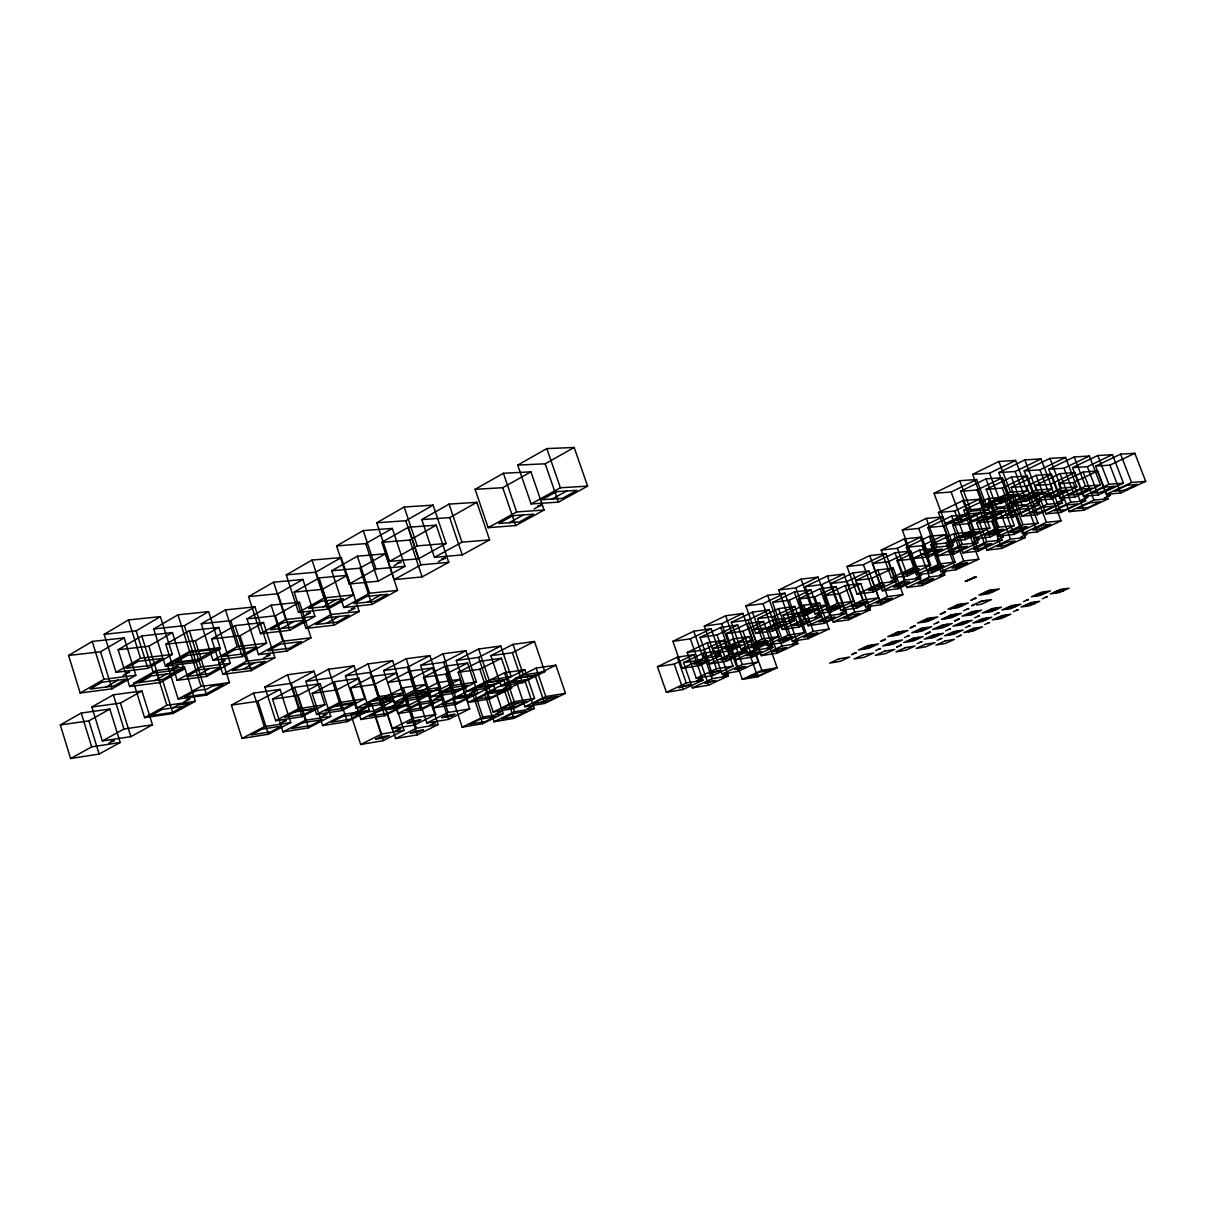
<?xml version="1.0" encoding="UTF-8"?>
<svg xmlns="http://www.w3.org/2000/svg" width="1206" height="1206" viewBox="0 0 1206 1206"><rect width="100%" height="100%" fill="white"/><g stroke="black" fill="none" stroke-linecap="round" stroke-linejoin="round"><path stroke-width="1.5" d="M500.822 711.977L498.274 712.399M509.098 686.199L506.414 686.621M541.162 505.902L541.253 505.028L537.74 506.143M532.163 706.761L529.69 707.183M701.907 678.496L699.827 678.842M719.711 653.622L717.555 653.969M727.489 674.244L725.469 674.576M746.348 649.506L744.238 649.838M772.217 645.511L770.167 645.828M794.136 618.316L792.01 618.618M797.362 641.622L795.372 641.924M820.276 614.623L818.211 614.924M845.662 611.035L843.657 611.321M870.31 607.553L868.365 607.839M896.209 578.805L894.189 579.061M856.124 652.823L854.376 653.109M921.022 575.669L919.062 575.925M953.765 542.594L954.263 541.991L951.73 542.821M988.724 506.399L989.312 505.706L986.629 506.58M885.234 639.557L883.501 639.843M945.127 572.624L943.228 572.865M880.244 648.813L878.541 649.084M978.684 539.896L979.212 539.293L976.709 540.107M1014.517 504.138L1015.105 503.46L1012.482 504.319M914.857 626.065L913.138 626.336M909.143 635.698L907.455 635.969M901.199 645.316L899.54 645.587M1002.834 537.273L1003.392 536.685L1000.935 537.484M1039.482 501.937L1040.085 501.259L1037.507 502.103M945.007 612.346L943.303 612.603M938.554 622.371L936.881 622.628M929.932 632.351L928.288 632.607M921.655 641.909L920.027 642.18M1026.291 534.74L1026.849 534.137L1024.437 534.936M1063.647 499.812L1064.28 499.148L1061.747 499.977M975.684 598.372L973.996 598.613M968.463 608.804L966.805 609.06M959.132 619.145L957.504 619.402M950.192 629.065L948.594 629.336M941.615 638.592L940.032 638.848M1087.073 497.746L1087.722 497.098L1085.219 497.912M979.212 616.01L977.614 616.266M969.956 625.884L968.403 626.125M961.092 635.351L959.554 635.607M1109.776 495.756L1110.44 495.108L1107.982 495.907M998.779 612.95L997.241 613.206M989.252 622.763L987.729 623.005M1028.085 599.819L1026.562 600.045M1017.894 609.965L1016.372 610.206M1046.989 596.97L1045.496 597.196M68.591 655.461L92.229 641.441L124.158 637.914L135.841 675.254L112.052 688.822L80.169 692.998L68.591 655.461L100.535 651.783L124.158 637.914M104.198 634.341L128.484 619.929L160.383 616.628L172.322 654.436L147.886 668.38L116.032 672.345L104.198 634.341L136.127 630.874L160.383 616.628M118.158 649.748L141.765 635.954L172.443 632.562L184.005 669.164L160.277 682.521L129.63 686.531L118.158 649.748L148.851 646.205L172.443 632.562M153.72 628.974L177.96 614.819L208.593 611.638L220.412 648.677L196.035 662.395L165.448 666.194L153.72 628.974L184.382 625.658L208.593 611.638M80.169 692.998L103.972 679.295L135.841 675.254M116.032 672.345L140.499 658.25L172.322 654.436M165.795 644.26L189.357 630.693L218.844 627.437L230.316 663.315L206.633 676.46L177.161 680.305L165.795 644.26L195.327 640.853L218.844 627.437M201.296 623.819L225.477 609.889L254.903 606.844L266.616 643.145L242.316 656.652L212.904 660.3L201.296 623.819L230.768 620.638L254.903 606.844M248.557 596.608L273.596 582.197L302.917 579.453L314.947 616.311L289.802 630.271L260.496 633.663L248.557 596.608L277.938 593.714L302.917 579.453M286.289 574.885L312.022 560.066L341.253 557.579L353.539 594.875L327.7 609.226L298.485 612.377L286.289 574.885L315.58 572.217L341.253 557.579M336.58 545.926L363.247 530.58L392.312 528.424L404.96 566.323L378.202 581.186L349.122 584.021L336.58 545.926L365.735 543.605L392.312 528.424M376.769 522.786L404.191 507.002L433.12 505.133L446.069 543.499L418.542 558.785L389.598 561.363L376.769 522.786L405.789 520.736L433.12 505.133M123.012 675.541L129.042 672.089L129.524 672.692M106.098 686.998L117.992 680.184M60.3 724.942L81.254 713.032L109.836 709.053L120.208 742.489L99.133 754.052L70.596 758.514L60.3 724.942L88.882 720.856L109.836 709.053M91.867 707.002L113.349 694.807L141.901 690.993L152.469 724.791L130.881 736.64L102.359 740.951L91.867 707.002L120.434 703.083L141.901 690.993M133.806 683.184L155.981 670.581L184.488 667.008L195.327 701.289L173.046 713.515L144.569 717.63L133.806 683.184L162.343 679.491L173.046 713.515M167.212 664.205L189.945 651.285L218.407 647.893L229.472 682.566L206.618 695.108L178.187 699.043L167.212 664.205L195.704 660.692L218.407 647.893M211.623 638.984L235.125 625.628L263.496 622.492L274.862 657.677L251.24 670.626L222.884 674.335L211.623 638.984L240.039 635.713L263.496 622.492M247.019 618.874L271.139 605.171L299.45 602.246L311.042 637.823L286.817 651.119L258.521 654.632L247.019 618.874L275.375 615.799L299.45 602.246M294.143 592.116L319.093 577.93L347.268 575.292L359.177 611.427L334.122 625.16L305.962 628.416L294.143 592.116L322.394 589.312L347.268 575.292M331.725 570.755L357.353 556.207L385.438 553.795L397.588 590.352L371.87 604.462L343.8 607.492L331.725 570.755L359.885 568.192L385.438 553.795M381.805 542.308L408.337 527.248L436.24 525.168L448.753 562.298L422.13 576.905L394.211 579.619L381.805 542.308L409.799 540.077L436.24 525.168M421.783 519.605L449.069 504.108L476.822 502.314L489.606 539.881L462.245 554.896L434.477 557.368L421.783 519.605L449.657 517.63L476.822 502.314M475.104 489.319L503.384 473.249L530.926 471.848L544.087 510.017L515.731 525.56L488.174 527.685L475.104 489.319L502.751 487.706L530.926 471.848M517.721 465.109L546.815 448.587L574.162 447.486L587.624 486.124L558.453 502.118L531.092 503.957L517.721 465.109L545.202 463.797L574.162 447.486M129.63 686.531L153.403 673.038L184.005 669.164M165.448 666.194L189.87 652.34L220.412 648.677M139.414 682.671L151.293 675.933L174.252 673.008M171.795 669.39L178.217 666.601M154.775 680.681L166.639 673.973M162.373 679.702L184.488 667.008M177.161 680.305L200.889 667.024L230.316 663.315M212.904 660.3L237.265 646.657L266.616 643.145M260.496 633.663L285.701 619.537L314.947 616.311M298.485 612.377L324.399 597.875L353.539 594.875M349.122 584.021L375.986 568.991L404.96 566.323M389.598 561.363L417.231 545.896L446.069 543.499M197.874 675.089L209.723 668.486M218.678 663.496L225.025 660.752M281.495 628.462L294.083 621.452M303.595 616.13L310.213 613.266M393.955 565.75L400.754 561.966L400.859 562.75M323.253 606.829L336.188 599.623M70.596 758.514L91.686 746.861L120.208 742.489M102.359 740.951L123.977 729.012L152.469 724.791M144.569 717.63L166.88 705.284L195.327 701.289M178.187 699.043L201.07 686.395L229.472 682.566M222.884 674.335L246.552 661.25L274.862 657.677M258.521 654.632L282.807 641.215L311.042 637.823M305.962 628.416L331.077 614.532L359.177 611.427M343.8 607.492L369.609 593.231L397.588 590.352M394.211 579.619L420.939 564.845L448.753 562.298M434.477 557.368L461.943 542.187L489.606 539.881M488.174 527.685L516.65 511.947L544.087 510.017M531.092 503.957L560.398 487.767L587.624 486.124M108.691 743.197L114.464 740.725M172.79 707.907L178.382 704.832L189.01 703.324L172.292 712.505L150.931 715.58L162.071 709.43L183.402 706.399M184.005 701.726L190.02 699.148M243.024 669.24L254.843 662.727M263.767 657.813L270.023 655.114M326.359 623.351L338.901 616.447M348.383 611.216L354.896 608.412M438.306 561.71L445.059 557.986L445.104 558.77M509.098 522.741L523.298 514.917M534.047 508.992L541.253 505.028M552.122 499.043L566.745 490.993M367.83 602.065L380.704 594.995M231.386 705.088L253.607 693.103L280.048 689.38L290.736 722.575L268.441 734.228L242.014 738.434L231.386 705.088L257.873 701.274L280.048 689.38M264.838 687.028L287.601 674.742L313.982 671.184L324.881 704.741L302.028 716.681L275.677 720.736L264.838 687.028L291.264 683.365L313.982 671.184M272.511 699.148L294.656 687.33L320.178 683.742L330.776 716.334L308.54 727.836L283.033 731.891L272.511 699.148L298.078 695.455L320.178 683.742M305.857 681.345L328.545 669.224L353.991 665.802L364.785 698.741L342.022 710.515L316.59 714.434L305.857 681.345L331.364 677.802L353.991 665.802M312.203 693.42L334.273 681.752L358.921 678.285L369.428 710.304L347.283 721.655L322.65 725.575L312.203 693.42L336.911 689.862L358.921 678.285M345.444 675.857L368.041 663.903L392.598 660.602L403.301 692.953L380.629 704.575L356.087 708.344L345.444 675.857L370.061 672.435L392.598 660.602M242.014 738.434L264.37 726.675L290.736 722.575M275.677 720.736L298.575 708.691L324.881 704.741M280.44 723.133L286.335 720.66M350.554 687.887L372.548 676.37L396.367 673.023L406.769 704.485L384.714 715.686L360.911 719.485L350.554 687.887L374.433 684.435L396.367 673.023M432.562 667.928L410.718 679.204L387.639 682.536L409.527 671.169L432.562 667.928L442.873 698.862L420.909 709.927L397.89 713.59L383.674 670.551L406.181 658.778L429.894 655.582L440.491 687.375L417.924 698.832L394.211 702.48L416.839 690.917L440.491 687.375M283.033 731.891L305.314 720.299L330.776 716.334M316.59 714.434L339.414 702.555L364.785 698.741M383.674 670.551L407.462 667.25L429.894 655.582M320.932 716.846L326.736 714.419M420.608 665.426L443.009 653.818L465.938 650.727L476.43 681.963L453.969 693.269L431.039 696.812L420.608 665.426L443.597 662.245L465.938 650.727M322.65 725.575L344.841 714.133L369.428 710.304M356.087 708.344L378.805 696.631L403.301 692.953M403.965 730.293L383.161 740.68L360.684 744.524L350.931 714.661L371.674 703.987L381.533 734.047L403.965 730.293L394.151 700.55L364.83 704.967L376.182 699.118L394.573 696.329L383.237 702.148M382.151 698.606L403.347 687.706L425.733 684.405L435.728 714.434L414.472 725.047L392.071 728.756L382.151 698.606L404.598 695.214L425.733 684.405M423.487 677.35L445.3 666.149L467.566 663.014L477.787 693.42L455.567 696.887L433.647 707.892L423.487 677.35L445.828 674.124L467.566 663.014M456.32 660.481L478.616 649.024L500.776 646.024L511.178 676.747L489.078 680.063L466.662 691.324L456.32 660.481L478.556 657.391L500.776 646.024M360.006 710.771L365.75 708.374M350.931 714.661L373.453 711.133L394.151 700.55M360.911 719.485L383.026 708.193L406.769 704.485M438.095 724.58L417.382 734.846L395.598 738.554L385.935 709.173L406.588 698.651L416.372 728.213L438.095 724.58L428.356 695.319L402.819 699.148L414.14 693.375L431.884 690.691L420.608 696.435M459.818 679.37L438.125 682.566L417.02 693.329L438.773 690.028L459.818 679.37L469.707 708.902L448.557 719.394L426.864 722.982L409.527 671.169M458.19 672.345L479.898 661.28L501.455 658.25L511.57 688.159L489.817 698.937L468.26 702.374L458.19 672.345L479.822 669.224L501.455 658.25M490.857 655.687L513.047 644.381L534.499 641.486L544.795 671.697L522.56 682.717L501.108 686.018L490.857 655.687L512.384 652.702L534.499 641.486M397.754 704.907L403.422 702.555M385.935 709.173L407.764 705.766L428.356 695.319M397.89 713.59L419.914 702.45L442.873 698.862M431.039 696.812L453.577 685.4L476.43 681.963M434.22 699.239L439.828 696.917M360.684 744.524L381.533 734.047M392.071 728.756L413.387 718.067L435.728 714.434M452.717 698.726L473.204 688.445L493.661 685.31L503.219 713.666L482.702 723.69L462.23 727.188L452.717 698.726L473.249 695.515L482.702 723.69M483.546 683.259L504.47 672.767L524.821 669.752L534.544 698.364L513.59 708.6L493.224 711.977L483.546 683.259L503.987 680.169L514.525 711.766L534.318 708.45L524.851 680.546L504.515 690.616L484.616 693.736L494.038 721.761L513.892 718.369L534.318 708.45M475.028 688.098L486.229 682.475L502.827 679.973L491.641 685.551M395.432 730.851L400.769 728.635M469.496 693.767L475.028 691.475M433.647 707.892L455.928 704.349L524.821 669.752M484.616 693.736L504.997 683.576L525.439 680.38L536.549 674.863L520.495 677.29L509.354 682.837M515.294 678.45L536.112 668.079L555.86 665.169L565.493 693.329L544.645 703.445L524.881 706.731L515.294 678.45L535.117 675.45L555.86 665.169M395.598 738.554L416.372 728.213M426.864 722.982L448.089 712.429L469.707 708.902M468.26 702.374L490.073 691.505L511.57 688.159M501.108 686.018L523.404 674.908L544.795 671.697M429.894 725.092L435.185 722.907M503.626 688.46L509.128 685.732M934.047 493.329L959.69 480.727L976.634 479.521L987.94 509.641L962.298 521.927L945.308 523.555L934.047 493.329L951.112 492.018L976.634 479.521M972.669 474.35L998.9 461.461L1015.603 460.451L1027.135 490.857L1000.905 503.43L984.141 504.877L972.669 474.35L989.523 473.219L1015.603 460.451M462.23 727.188L482.822 717.088L503.219 713.666M493.224 711.977L514.238 701.666L534.544 698.364M495.666 714.103L500.852 711.555M508.676 707.726L519.168 702.585M960.564 491.279L985.995 478.872L1002.382 477.712L1013.568 507.334L988.151 519.439L971.704 521.022L960.564 491.279L977.101 490.013L1002.382 477.712M998.854 472.586L1024.844 459.908L1041.004 458.928L1052.401 488.837L1026.412 501.214L1010.191 502.616L998.854 472.586L1015.166 471.501L1041.004 458.928M494.038 721.761L514.525 711.766M524.881 706.731L545.79 696.54L565.493 693.329M527.052 708.857L532.223 706.339M541.238 702.359L551.67 697.279M672.888 641.336L693.782 631.205L711.178 628.763L720.66 655.582L699.751 665.486L682.325 668.26L672.888 641.336L690.36 638.818L711.178 628.763M704.319 626.095L725.635 615.753L742.896 613.432L752.529 640.492L731.213 650.577L713.922 653.245L704.319 626.095L721.685 623.683L742.896 613.432M745.851 605.94L767.709 595.327L784.805 593.171L794.648 620.547L772.775 630.904L755.649 633.406L745.851 605.94L763.036 603.693L784.805 593.171M778.759 589.975L801.055 579.151L818 577.131L827.994 604.749L805.683 615.316L788.709 617.698L778.759 589.975L795.794 587.865L818 577.131M902.269 530.037L926.283 518.399L942.625 516.892L953.237 545.413L929.238 556.795L912.852 558.68L902.269 530.037L918.731 528.439L942.625 516.892M938.419 512.505L962.931 500.611L979.076 499.269L989.885 528.062L965.373 539.67L949.182 541.419L938.419 512.505L954.685 511.058L979.076 499.269M986.252 489.304L1011.457 477.079L1027.316 475.963L1038.381 505.103L1013.176 517.027L997.256 518.565L986.252 489.304L1002.246 488.068L1027.316 475.963M1024.196 470.898L1049.944 458.401L1065.591 457.451L1076.852 486.877L1051.104 499.073L1035.396 500.43L1024.196 470.898L1039.979 469.827L1065.591 457.451M700.053 637.416L720.811 627.406L737.71 625.025L747.117 651.466L726.329 661.25L709.414 663.948L700.053 637.416L717.027 634.959L737.71 625.025M731.303 622.341L752.469 612.135L769.232 609.874L778.79 636.542L757.594 646.522L740.801 649.114L731.303 622.341L748.157 620.005L769.232 609.874M772.564 602.442L794.272 591.98L810.869 589.87L820.608 616.839L798.9 627.075L782.272 629.502L772.564 602.442L789.252 600.256L810.869 589.87M805.246 586.689L827.391 576.001L843.838 574.041L853.727 601.236L831.582 611.668L815.105 613.99L805.246 586.689L821.783 584.624L843.838 574.041M847.004 566.534L869.722 555.589L885.958 553.795L896.073 581.292L873.355 591.995L857.074 594.151L847.004 566.534L863.36 564.649L885.958 553.795M881.179 550.057L904.364 538.886L920.434 537.228L930.715 564.966L907.545 575.895L891.415 577.915L881.179 550.057L897.37 548.308L920.434 537.228M927.851 527.55L951.67 516.062L967.498 514.6L978.006 542.7L954.202 553.916L938.313 555.74L927.851 527.55L943.801 525.997L967.498 514.6M963.7 510.259L988.015 498.53L1003.648 497.234L1014.336 525.575L990.036 537.032L974.342 538.72L963.7 510.259L979.468 508.857L1003.648 497.234M1011.11 487.39L1036.105 475.33L1051.481 474.26L1062.411 502.932L1037.431 514.706L1021.995 516.183L1011.11 487.39L1026.638 486.199L1051.481 474.26M1048.723 469.24L1074.245 456.938L1089.395 456.034L1100.52 484.978L1075.028 496.993L1059.803 498.319L1048.723 469.24L1064.024 468.214L1089.395 456.034M945.308 523.555L971.101 511.148L987.94 509.641M984.141 504.877L1010.507 492.184L1027.135 490.857M982.8 508.842L989.312 505.706M999.111 501.003L1012.256 494.701M657.466 666.692L677.229 657.21L693.917 654.662L702.917 680.214L683.124 689.485L666.405 692.334L657.466 666.692L674.229 664.069L693.917 654.662M687.209 652.431L707.334 642.768L723.917 640.326L733.052 666.089L712.897 675.541L696.284 678.3L687.209 652.431L703.852 649.913L723.917 640.326M726.449 633.602L747.087 623.713L763.519 621.407L772.82 647.456L752.167 657.134L735.72 659.757L726.449 633.602L742.956 631.22L763.519 621.407M757.504 618.708L778.533 608.623L794.829 606.437L804.296 632.713L783.252 642.572L766.91 645.089L757.504 618.708L773.89 616.447L794.829 606.437M798.508 599.05L820.065 588.709L836.18 586.674L845.843 613.236L824.271 623.351L808.11 625.718L798.508 599.05L814.713 596.94L836.18 586.674M830.949 583.493L852.943 572.94L868.908 571.026L878.722 597.829L856.727 608.141L840.718 610.387L830.949 583.493L847.019 581.488L868.908 571.026M872.42 563.609L894.973 552.785L910.741 551.052L920.751 578.141L898.199 588.694L882.385 590.789L872.42 563.609L888.309 561.77L910.741 551.052M906.354 547.328L929.344 536.308L944.946 534.695L955.122 562.026L932.132 572.805L916.47 574.765L906.354 547.328L922.062 545.64L944.946 534.695M952.65 525.123L976.272 513.801L991.634 512.384L1002.035 540.047L978.413 551.112L963.006 552.891L952.65 525.123L968.132 523.615L991.634 512.384M988.211 508.073L1012.316 496.51L1027.482 495.259L1038.065 523.163L1013.96 534.454L998.734 536.097L988.211 508.073L1003.498 506.716L1027.482 495.259M1035.215 485.536L1059.984 473.656L1074.893 472.601L1085.702 500.837L1060.948 512.429L1045.979 513.877L1035.215 485.536L1050.26 484.375L1074.893 472.601M1072.496 467.657L1097.792 455.521L1112.46 454.647L1123.464 483.139L1098.199 494.988L1083.455 496.269L1072.496 467.657L1087.33 466.662L1112.46 454.647M971.704 521.022L997.256 508.796L1013.568 507.334M1010.191 502.616L1036.316 490.118L1052.401 488.837M1008.668 506.52L1015.105 503.46M1025.839 498.726L1038.848 492.515M683.531 662.607L703.173 653.245L719.424 650.758L728.334 675.963L708.661 685.129L692.395 687.902L683.531 662.607L699.842 660.059L719.424 650.758M713.093 648.511L733.112 638.954L749.243 636.572L758.288 661.988L738.253 671.335L722.108 674.003L713.093 648.511L729.298 646.054L749.243 636.572M752.107 629.894L772.624 620.125L788.588 617.879L797.814 643.567L777.297 653.124L761.303 655.672L752.107 629.894L768.162 627.587L788.588 617.879M782.965 615.181L803.874 605.216L819.703 603.09L829.08 628.989L808.171 638.728L792.297 641.17L782.965 615.181L798.9 612.98L819.703 603.09M823.698 595.764L845.12 585.543L860.783 583.568L870.34 609.754L848.918 619.733L833.225 622.04L823.698 595.764L839.451 593.699L860.783 583.568M855.928 580.388L877.772 569.971L893.284 568.116L902.993 594.528L881.149 604.703L865.607 606.889L855.928 580.388L871.546 578.443L893.284 568.116M897.113 560.745L919.485 550.072L934.801 548.383L944.705 575.081L922.334 585.513L906.972 587.548L897.113 560.745L912.535 558.966L934.801 548.383M930.776 544.69L953.599 533.806L968.735 532.253L978.805 559.177L955.996 569.805L940.801 571.719L930.776 544.69L946.032 543.032L968.735 532.253M976.709 522.786L1000.151 511.6L1015.045 510.228L1025.341 537.484L1001.915 548.398L986.96 550.132L976.709 522.786L991.739 521.309L1015.045 510.228M1011.985 505.962L1035.879 494.566L1050.607 493.344L1061.054 520.826L1037.16 531.967L1022.402 533.549L1011.985 505.962L1026.819 504.636L1050.607 493.344M1058.597 483.727L1083.139 472.028L1097.596 471.003L1108.284 498.802L1083.757 510.244L1069.24 511.645L1058.597 483.727L1073.189 482.611L1097.596 471.003M1095.545 466.104L1120.6 454.165L1134.831 453.305L1145.7 481.36L1120.66 493.028L1106.369 494.279L1095.545 466.104L1109.912 465.139L1134.831 453.305M682.325 668.26L703.324 658.28L720.66 655.582M713.922 653.245L735.328 643.069L752.529 640.492M755.649 633.406L777.614 622.974L794.648 620.547M788.709 617.698L811.125 607.04L827.994 604.749M912.852 558.68L936.987 547.207L953.237 545.413M949.182 541.419L973.83 529.705L989.885 528.062M997.256 518.565L1022.582 506.52L1038.381 505.103M1035.396 500.43L1061.295 488.129L1076.852 486.877M714.661 655.672L719.952 653.17M729.916 648.436L736.595 645.27M788.935 620.442L794.468 617.819M804.191 613.191L812.588 609.211M948.187 544.871L954.263 541.991M964.197 537.273L974.945 532.178M1033.708 504.289L1040.085 501.259M1051.662 496.54L1064.566 490.42M709.414 663.948L730.263 654.089L747.117 651.466M740.801 649.114L762.071 639.059L778.79 636.542M782.272 629.502L804.085 619.191L820.608 616.839M815.105 613.99L837.356 603.467L853.727 601.236M857.074 594.151L879.883 583.357L896.073 581.292M891.415 577.915L914.706 566.91L930.715 564.966M938.313 555.74L962.252 544.434L978.006 542.7M974.342 538.72L998.779 527.158L1014.336 525.575M1021.995 516.183L1047.11 504.319L1062.411 502.932M1059.803 498.319L1085.46 486.184L1100.52 484.978M733.58 654.783L753.011 645.617L768.403 643.25L777.161 667.777L757.715 676.762L742.308 679.385L733.58 654.783L749.047 652.356L768.403 643.25M741.343 651.526L746.604 649.054M815.12 616.718L820.623 614.125M890.887 580.96L896.631 578.262M906.023 573.83L916.183 569.036M973.182 542.142L979.212 539.293M1057.948 502.133L1064.28 499.148M757.549 644.215L764.182 641.095M831.311 609.422L839.632 605.487M990.02 534.544L1000.678 529.509M1076.657 494.4L1089.425 488.385M666.405 692.334L686.274 683.003L702.917 680.214M696.284 678.3L716.515 668.787L733.052 666.089M735.72 659.757L756.448 650.004L772.82 647.456M766.91 645.089L788.046 635.155L804.296 632.713M808.11 625.718L829.773 615.527L845.843 613.236M840.718 610.387L862.818 600L878.722 597.829M882.385 590.789L905.043 580.146L920.751 578.141M916.47 574.765L939.58 563.911L955.122 562.026M963.006 552.891L986.749 541.735L1002.035 540.047M998.734 536.097L1022.959 524.7L1038.065 523.163M1045.979 513.877L1070.868 502.178L1085.702 500.837M1083.455 496.269L1108.872 484.315L1123.464 483.139M697.113 680.44L702.118 678.089M712.806 673.069L716.59 671.29M767.272 647.501L772.503 645.044M840.567 613.1L846.024 610.538M915.776 577.795L921.474 575.126M997.407 539.489L1003.392 536.685M1081.45 500.038L1087.722 497.098M931.771 570.634L941.841 565.9M784.367 640.13L790.955 637.039M857.617 605.759L865.878 601.884M1015.045 531.891L1025.613 526.947M1100.837 492.35L1113.485 486.41M692.395 687.902L712.143 678.677L728.334 675.963M722.108 674.003L742.218 664.596L758.288 661.988M761.303 655.672L781.895 646.039L797.814 643.567M792.297 641.17L813.296 631.356L829.08 628.989M833.225 622.04L854.737 611.97L870.34 609.754M865.607 606.889L887.541 596.623L902.993 594.528M906.972 587.548L929.449 577.026L944.705 575.081M940.801 571.719L963.73 560.986L978.805 559.177M986.96 550.132L1010.507 539.112L1025.341 537.484M1022.402 533.549L1046.416 522.319L1061.054 520.826M1069.24 511.645L1093.902 500.098L1108.284 498.802M1106.369 494.279L1131.545 482.49L1145.7 481.36M722.756 676.144L727.731 673.822M792.478 643.582L797.679 641.17M865.275 609.588L870.702 607.055M939.926 574.734L945.594 572.081M1020.909 536.911L1026.849 534.137M1104.229 498.003L1110.44 495.108M739.353 668.712L743.107 666.948M956.72 567.529L966.73 562.87M810.417 636.15L816.944 633.09M883.124 602.201L891.324 598.387M1039.286 529.328L1049.748 524.444M1124.233 490.36L1136.776 484.51M742.308 679.385L761.815 670.355L777.161 667.777M966.036 581.322L974.87 577.237M950.494 608.804L959.448 604.719M981.367 594.724L990.473 590.578M851.421 654.647L855.928 652.597M863.692 649.13L873.4 644.697M880.486 641.411L885.068 639.316M892.968 635.788L902.827 631.296M910.063 627.934L914.721 625.808M922.741 622.221L932.781 617.653M940.152 614.231L944.901 612.075M953.057 608.412L963.277 603.769M970.77 600.287L975.594 598.086M983.9 594.362L994.302 589.628M851.858 654.572L856.366 652.521M880.923 641.336L885.505 639.255M910.485 627.874L915.158 625.748M940.574 614.171L945.323 612M971.192 600.226L976.016 598.025M943.891 618.949L952.619 615M875.601 650.607L880.501 648.511M887.767 645.15L897.4 640.778M904.455 637.522L909.43 635.396M916.831 631.974L926.63 627.527M933.806 624.211L938.856 622.04M946.393 618.572L956.358 614.05M963.669 610.673L968.795 608.472M985.332 600.905L986.598 600.332M896.601 647.094L901.063 645.089M908.706 641.698L918.279 637.371M925.273 634.145L929.811 632.095M937.575 628.658L947.313 624.256M954.443 620.969L959.041 618.889M966.941 615.392L976.83 610.914M897.023 647.034L901.47 645.014M925.695 634.085L930.218 632.034M954.851 620.909L959.448 618.829M970.981 614.759L975.925 612.527M917.103 643.672L921.927 641.622M929.117 638.321L938.63 634.039M945.594 630.844L950.494 628.763M957.805 625.417L967.468 621.06M974.554 617.819L979.528 615.693M986.975 612.286L996.804 607.869M937.107 640.326L941.901 638.291M949.047 635.034L958.499 630.798M965.418 627.633L970.272 625.567M977.538 622.251L987.141 617.954M994.181 614.728L999.111 612.633M1006.513 609.271L1016.281 604.884M1023.442 601.613L1028.432 599.488M1035.969 596.066L1045.888 591.603M1039.768 595.493L1050.441 590.94L1041.306 592.282L1031.371 596.744L1040.537 595.372M956.629 637.07L961.378 635.049M968.493 631.823L977.87 627.633M984.759 624.497L989.568 622.462M996.804 619.175L1006.347 614.909M1013.342 611.728L1018.226 609.663M1025.582 606.317L1035.276 601.99M1042.391 598.749L1047.351 596.638M1054.828 593.246L1064.687 588.845M436.964 697.37L439.783 696.435M472.255 691.897L475.028 690.993M397.98 729.102L400.694 728.213M432.472 723.359L435.14 722.484M283.033 721.173L286.093 720.178M323.555 714.902L326.555 713.922M362.674 708.857L365.614 707.892M400.452 703.008L403.332 702.073M186.463 699.646L189.659 698.621M110.907 741.268L114.027 740.258M266.481 655.567L269.752 654.511M306.565 613.673L309.987 612.573M125.545 673.189L129.042 672.089M351.398 608.789L354.745 607.718M174.403 667.084L177.825 665.998M221.346 661.205L224.693 660.134M397.241 563.081L400.754 561.966M441.637 559.071L445.059 557.986M443.069 716.967L452.551 715.399M409.859 721.972L419.643 720.374M942.429 626.457L947.328 625.673M962.629 623.246L967.408 622.477M982.332 620.11L986.99 619.371M1001.568 617.05L1006.106 616.326M896.405 632.683L901.591 631.854M920.359 628.884L925.394 628.085M466.662 691.324L488.837 687.902M990.654 610.628L995.372 609.904M443.748 691.4L460.918 688.777M477.817 686.696L494.43 684.164M510.741 682.159L526.826 679.702M926.389 619.01L931.529 618.226M950.117 615.377L955.107 614.608M927.761 619.944L932.871 619.145M971.885 613.161L976.724 612.407M991.875 610.085L996.608 609.347M1006.754 607.794L1015.995 606.377M1025.899 604.854L1034.914 603.467M294.701 711.977L314.449 708.977M334.017 706.55L353.072 703.656M371.915 701.319L390.307 698.515M408.472 696.269L426.231 693.571M973.981 605.291L971.508 605.668L981.654 601.055L991.513 599.608L981.398 604.191L976.468 604.93M956.901 605.095L961.996 604.342M980.388 601.628L982.86 601.266M958.152 606.09L963.217 605.337M1036.331 594.513L1045.481 593.156M1055.265 591.709L1064.189 590.397M1058.521 591.603L1062.968 590.94M989.086 591.995L994.106 591.287M987.955 590.94L992.99 590.216M984.699 592.417L987.217 592.071M198.312 659.456L175.367 662.275L187.578 655.355L210.507 652.582M1120.6 454.165L1131.545 482.49M1109.912 465.139L1120.66 493.028M1097.792 455.521L1108.872 484.315M1087.33 466.662L1098.199 494.988M1083.139 472.028L1093.902 500.098M1074.245 456.938L1085.46 486.184M1073.189 482.611L1083.757 510.244M1064.024 468.214L1075.028 496.993M1059.984 473.656L1070.868 502.178M1049.944 458.401L1061.295 488.129M1050.26 484.375L1060.948 512.429M1039.979 469.827L1051.104 499.073M1036.105 475.33L1047.11 504.319M1024.844 459.908L1036.316 490.118M1035.879 494.566L1046.416 522.319M1026.638 486.199L1037.431 514.706M1015.166 471.501L1026.412 501.214M1026.819 504.636L1037.16 531.967M1011.457 477.079L1022.582 506.52M1012.316 496.51L1022.959 524.7M998.9 461.461L1010.507 492.184M1002.246 488.068L1013.176 517.027M1003.498 506.716L1013.96 534.454M989.523 473.219L1000.905 503.43M1000.151 511.6L1010.507 539.112M985.995 478.872L997.256 508.796M988.015 498.53L998.779 527.158M991.739 521.309L1001.915 548.398M977.101 490.013L988.151 519.439M979.468 508.857L990.036 537.032M976.272 513.801L986.749 541.735M959.69 480.727L971.101 511.148M962.931 500.611L973.83 529.705M968.132 523.615L978.413 551.112M951.112 492.018L962.298 521.927M954.685 511.058L965.373 539.67M951.67 516.062L962.252 544.434M953.599 533.806L963.73 560.986M943.801 525.997L954.202 553.916M946.032 543.032L955.996 569.805M926.283 518.399L936.987 547.207M929.344 536.308L939.58 563.911M918.731 528.439L929.238 556.795M922.062 545.64L932.132 572.805M919.485 550.072L929.449 577.026M912.535 558.966L922.334 585.513M904.364 538.886L914.706 566.91M897.37 548.308L907.545 575.895M894.973 552.785L905.043 580.146M888.309 561.77L898.199 588.694M877.772 569.971L887.541 596.623M869.722 555.589L879.883 583.357M871.546 578.443L881.149 604.703M863.36 564.649L873.355 591.995M852.943 572.94L862.818 600M847.019 581.488L856.727 608.141M845.12 585.543L854.737 611.97M839.451 593.699L848.918 619.733M827.391 576.001L837.356 603.467M821.783 584.624L831.582 611.668M820.065 588.709L829.773 615.527M814.713 596.94L824.271 623.351M801.055 579.151L811.125 607.04M803.874 605.216L813.296 631.356M795.794 587.865L805.683 615.316M794.272 591.98L804.085 619.191M798.9 612.98L808.171 638.728M789.252 600.256L798.9 627.075M778.533 608.623L788.046 635.155M767.709 595.327L777.614 622.974M773.89 616.447L783.252 642.572M772.624 620.125L781.895 646.039M763.036 603.693L772.775 630.904M768.162 627.587L777.297 653.124M752.469 612.135L762.071 639.059M748.157 620.005L757.594 646.522M747.087 623.713L756.448 650.004M753.011 645.617L761.815 670.355M742.956 631.22L752.167 657.134M749.047 652.356L757.715 676.762M725.635 615.753L735.328 643.069M733.112 638.954L742.218 664.596M721.685 623.683L731.213 650.577M729.298 646.054L738.253 671.335M720.811 627.406L730.263 654.089M717.027 634.959L726.329 661.25M707.334 642.768L716.515 668.787M703.852 649.913L712.897 675.541M703.173 653.245L712.143 678.677M693.782 631.205L703.324 658.28M699.842 660.059L708.661 685.129M690.36 638.818L699.751 665.486M677.229 657.21L686.274 683.003M674.229 664.069L683.124 689.485M546.815 448.587L560.398 487.767M545.202 463.797L558.453 502.118M503.384 473.249L516.65 511.947M502.751 487.706L515.731 525.56M536.112 668.079L545.79 696.54M535.117 675.45L544.645 703.445M513.047 644.381L523.404 674.908M512.384 652.702L522.56 682.717M449.069 504.108L461.943 542.187M504.47 672.767L514.238 701.666M449.657 517.63L462.245 554.896M504.515 690.616L513.892 718.369M478.616 649.024L489.078 680.063M478.556 657.391L490.073 691.505M479.822 669.224L489.817 698.937M473.204 688.445L482.822 717.088M404.191 507.002L417.231 545.896M408.337 527.248L420.939 564.845M405.789 520.736L418.542 558.785M409.799 540.077L422.13 576.905M443.009 653.818L453.577 685.4M445.3 666.149L455.567 696.887M443.597 662.245L453.969 693.269M445.828 674.124L455.928 704.349M438.125 682.566L448.089 712.429M438.773 690.028L448.557 719.394M406.181 658.778L416.839 690.917M363.247 530.58L375.986 568.991M407.462 667.25L417.924 698.832M365.735 543.605L378.202 581.186M410.718 679.204L420.909 709.927M403.347 687.706L413.387 718.067M404.598 695.214L414.472 725.047M407.764 705.766L417.382 734.846M357.353 556.207L369.609 593.231M359.885 568.192L371.87 604.462M372.548 676.37L383.026 708.193M368.041 663.903L378.805 696.631M374.433 684.435L384.714 715.686M370.061 672.435L380.629 704.575M373.453 711.133L383.161 740.68M319.093 577.93L331.077 614.532M322.394 589.312L334.122 625.16M312.022 560.066L324.399 597.875M315.58 572.217L327.7 609.226M334.273 681.752L347.283 721.655M328.545 669.224L342.022 710.515M277.938 593.714L289.802 630.271M273.596 582.197L285.701 619.537M275.375 615.799L286.817 651.119M271.139 605.171L282.807 641.215M298.078 695.455L308.54 727.836M294.656 687.33L305.314 720.299M291.264 683.365L302.028 716.681M287.601 674.742L298.575 708.691M240.039 635.713L251.24 670.626M235.125 625.628L246.552 661.25M257.873 701.274L268.441 734.228M230.768 620.638L242.316 656.652M253.607 693.103L264.37 726.675M225.477 609.889L237.265 646.657M195.327 640.853L206.633 676.46M189.357 630.693L200.889 667.024M195.704 660.692L206.618 695.108M184.382 625.658L196.035 662.395M189.945 651.285L201.07 686.395M177.96 614.819L189.87 652.34M148.851 646.205L160.277 682.521M155.981 670.581L166.88 705.284M141.765 635.954L153.403 673.038M136.127 630.874L147.886 668.38M128.484 619.929L140.499 658.25M120.434 703.083L130.881 736.64M100.535 651.783L112.052 688.822M113.349 694.807L123.977 729.012M92.229 641.441L103.972 679.295M88.882 720.856L99.133 754.052M81.254 713.032L91.686 746.861M102.013 682.219L90.118 689.063L114.027 685.973L125.906 679.174L102.013 682.219M138.373 661.31L126.133 668.35L150.026 665.41L162.237 658.416L138.373 661.31M198.643 669.903L186.779 676.536L208.879 673.672L220.713 667.084L198.643 669.903M234.838 649.642L222.673 656.456L244.712 653.742L256.863 646.989L234.838 649.642M283.063 622.673L270.461 629.728L292.425 627.226L304.997 620.231L283.063 622.673M321.565 601.146L308.615 608.382L330.504 606.045L343.439 598.869L321.565 601.146M196.035 690.676L184.624 696.978L205.94 694.038L223.08 684.616L212.482 686.048L206.739 689.214L196.035 690.676M244.17 664.084L232.351 670.626L253.607 667.868L265.41 661.385L244.17 664.084M280.259 644.155L268.124 650.863L289.334 648.24L301.455 641.592L280.259 644.155M328.303 617.623L315.761 624.557L336.866 622.145L349.393 615.271L328.303 617.623M366.654 596.457L353.75 603.573L374.795 601.327L387.654 594.272L366.654 596.457M512.957 515.655L498.726 523.51L519.364 521.957L533.549 514.163L512.957 515.655M556.463 491.626L541.826 499.706L562.328 498.38L576.92 490.36L556.463 491.626M262.079 729.117L250.893 734.982L270.717 731.846L281.872 726.012L262.079 729.117M296.148 711.223L284.691 717.238L304.455 714.208L315.882 708.239L296.148 711.223M302.932 722.711L291.792 728.499L310.907 725.469L322.032 719.711L302.932 722.711M336.881 705.058L325.469 710.982L344.539 708.073L355.921 702.178L336.881 705.058M342.368 716.53L331.273 722.243L349.74 719.319L360.82 713.635L342.368 716.53M380.463 710.56L369.398 716.198L387.247 713.379L398.281 707.771L380.463 710.56M417.276 704.786L406.256 710.364L423.517 707.62L434.507 702.088L417.276 704.786M450.803 687.827L439.542 693.525L456.727 690.902L467.958 685.234L450.803 687.827M452.868 699.209L441.909 704.711L458.597 702.058L469.541 696.601L452.868 699.209M379.393 737.243L375.488 739.203L385.302 737.544L389.206 735.585L379.393 737.243M411.02 721.384L407.04 723.389L416.824 721.776L420.804 719.786L411.02 721.384M487.299 693.812L476.4 699.239L492.561 696.691L503.445 691.294L487.299 693.812M414.065 731.394L410.161 733.323L419.688 731.725L423.562 729.796L414.065 731.394M445.557 715.731L441.592 717.706L451.059 716.138L455.039 714.178L445.557 715.731M480.214 719.183L469.933 724.233L485.264 721.625L495.53 716.605L480.214 719.183M511.525 703.837L501.018 708.992L516.289 706.475L526.766 701.349L511.525 703.837M511.872 713.862L501.636 718.851L516.515 716.319L526.736 711.359L511.872 713.862M543.017 698.696L532.57 703.776L547.373 701.334L557.805 696.269L543.017 698.696M966.745 514.073L953.856 520.268L966.579 519.062L979.408 512.912L966.745 514.073M1005.985 495.214L992.809 501.545L1005.352 500.475L1018.467 494.189L1005.985 495.214M992.9 511.676L980.131 517.781L992.432 516.62L1005.156 510.56L992.9 511.676M1031.778 493.103L1018.723 499.344L1030.874 498.304L1043.868 492.108L1031.778 493.103M1018.211 509.369L1005.563 515.384L1017.472 514.253L1030.09 508.284L1018.211 509.369M1056.742 491.053L1043.808 497.204L1055.567 496.209L1068.441 490.103L1056.742 491.053M700.445 661.039L693.887 664.159L702.585 662.772L709.128 659.682L700.445 661.039M732.268 645.934L725.59 649.099L734.228 647.788L740.891 644.622L732.268 645.934M775.021 625.628L766.79 629.532L775.337 628.296L783.538 624.407L775.021 625.628M808.337 609.799L799.955 613.794L808.427 612.603L816.794 608.638L808.337 609.799M934.273 549.996L923.721 555.001L931.891 554.067L942.414 549.092L934.273 549.996M970.905 532.6L960.142 537.71L968.222 536.851L978.955 531.756L970.905 532.6M1042.738 507.123L1030.195 513.047L1041.743 511.947L1054.225 506.068L1042.738 507.123M1080.908 489.078L1068.094 495.138L1079.491 494.159L1092.244 488.159L1080.908 489.078M727.308 656.818L720.796 659.893L729.253 658.566L735.75 655.491L727.308 656.818M758.936 641.878L752.303 645.014L760.685 643.748L767.317 640.612L758.936 641.878M801.402 621.829L793.231 625.688L801.523 624.482L809.678 620.638L801.402 621.829M834.492 606.196L826.17 610.13L834.386 609L842.708 605.065L834.492 606.196M959.463 547.177L949.001 552.122L956.931 551.217L967.363 546.303L959.463 547.177M995.794 530.022L985.121 535.057L992.96 534.228L1003.603 529.208L995.794 530.022M878.541 585.754L868.576 590.458L874.667 589.659L884.616 584.97L878.541 585.754M913.168 569.398L902.993 574.207L909.038 573.453L919.183 568.659L913.168 569.398M1066.496 504.937L1054.059 510.786L1065.26 509.731L1077.636 503.927L1066.496 504.937M1104.319 487.164L1091.626 493.133L1102.661 492.199L1115.294 486.259L1104.319 487.164M682.898 686.018L679.174 687.767L690.179 684.782L682.898 686.018M712.957 671.893L709.173 673.672L720.208 670.702L712.957 671.893M753.418 652.717L746.951 655.763L755.167 654.466L761.619 651.436L753.418 652.717M784.85 637.959L778.247 641.064L786.402 639.813L792.99 636.723L784.85 637.959M827.03 618.15L818.904 621.964L826.969 620.788L835.065 616.99L827.03 618.15M859.893 602.714L851.617 606.588L859.607 605.487L867.868 601.613L859.893 602.714M983.885 544.449L973.513 549.333L981.217 548.444L991.558 543.605L983.885 544.449M1019.929 527.519L1009.347 532.494L1016.929 531.695L1027.497 526.751L1019.929 527.519M903.58 582.513L893.691 587.156L899.616 586.387L909.49 581.759L903.58 582.513M937.951 566.383L927.851 571.116L933.715 570.393L943.785 565.659L937.951 566.383M1089.531 502.842L1077.199 508.6L1088.053 507.575L1100.324 501.847L1089.531 502.842M1127.007 485.309L1114.434 491.189L1125.123 490.284L1137.65 484.435L1127.007 485.309M778.805 648.738L772.368 651.737L780.357 650.486L786.779 647.486L778.805 648.738M810.025 634.145L803.467 637.205L811.397 635.999L817.939 632.939L810.025 634.145M851.918 614.563L843.853 618.331L851.692 617.186L859.742 613.447L851.918 614.563M884.556 599.307L876.34 603.151L884.088 602.08L892.289 598.251L884.556 599.307M1007.598 541.811L997.302 546.62L1004.764 545.76L1015.03 540.981L1007.598 541.811M1043.326 525.107L1032.833 530.007L1040.19 529.238L1050.667 524.354L1043.326 525.107M708.676 681.661L704.982 683.395L715.776 680.47L708.676 681.661M738.569 667.687L734.816 669.451L745.625 666.541L738.569 667.687M927.896 579.377L918.083 583.96L923.826 583.207L933.64 578.639L927.896 579.377M961.996 563.443L951.986 568.116L957.67 567.423L967.664 562.75L961.996 563.443M758.845 672.3L749.092 676.807L760.639 674.847L770.378 670.355L758.845 672.3M973.951 577.373L965.102 581.443L976.423 577.041L973.951 577.373M839.18 658.778L829.622 663.134L840.175 661.34L849.702 656.999L839.18 658.778M868.154 645.557L858.446 649.989L868.908 648.255L878.601 643.853L868.154 645.557M897.641 632.11L887.752 636.617L898.138 634.959L907.982 630.482L897.641 632.11M927.64 618.437L917.585 623.02L927.866 621.437L937.891 616.869L927.64 618.437M958.182 604.508L947.946 609.181L958.122 607.658L968.328 603.015L958.182 604.508M989.267 590.337L978.835 595.086L988.92 593.654L999.307 588.92L989.267 590.337M863.541 654.677L854.059 658.973L864.31 657.24L873.762 652.959L863.541 654.677M892.319 641.607L882.671 645.994L892.847 644.305L902.465 639.949L892.319 641.607M921.58 628.326L911.766 632.773L921.851 631.16L931.635 626.728L921.58 628.326M951.368 614.804L941.373 619.341L951.368 617.789L961.318 613.281L951.368 614.804M884.722 651.104L875.285 655.371L885.294 653.667L894.701 649.431L884.722 651.104M913.319 638.185L903.731 642.512L913.651 640.883L923.208 636.557L913.319 638.185M942.399 625.04L932.645 629.442L942.474 627.874L952.197 623.487L942.399 625.04M971.976 611.653L962.056 616.145L971.795 614.638L981.669 610.176L971.976 611.653M905.374 647.637L896.013 651.858L905.781 650.185L915.113 645.994L905.374 647.637M933.791 634.838L924.263 639.12L933.941 637.522L943.439 633.256L933.791 634.838M962.674 621.829L952.996 626.185L962.584 624.648L972.232 620.306L962.674 621.829M992.056 608.593L982.212 613.025L991.709 611.563L1001.523 607.146L992.056 608.593M925.53 644.245L916.228 648.421L925.756 646.793L935.042 642.632L925.53 644.245M953.765 631.567L944.313 635.818L953.75 634.25L963.187 630.029L953.765 631.567M982.468 618.693L972.85 623.005L982.212 621.512L991.799 617.216L982.468 618.693M1011.638 605.593L1001.869 609.98L1011.125 608.548L1020.879 604.191L1011.638 605.593M945.218 640.929L935.962 645.059L945.278 643.476L954.489 639.361L945.218 640.929M973.272 628.386L963.865 632.592L973.091 631.07L982.453 626.879L973.272 628.386M1001.779 615.633L992.221 619.914L1001.357 618.452L1010.884 614.201L1001.779 615.633M1030.753 602.668L1021.045 607.025L1030.075 605.623L1039.768 601.297L1030.753 602.668M1060.21 589.508L1050.336 593.925L1059.275 592.583L1069.119 588.196L1060.21 589.508"/></g></svg>
